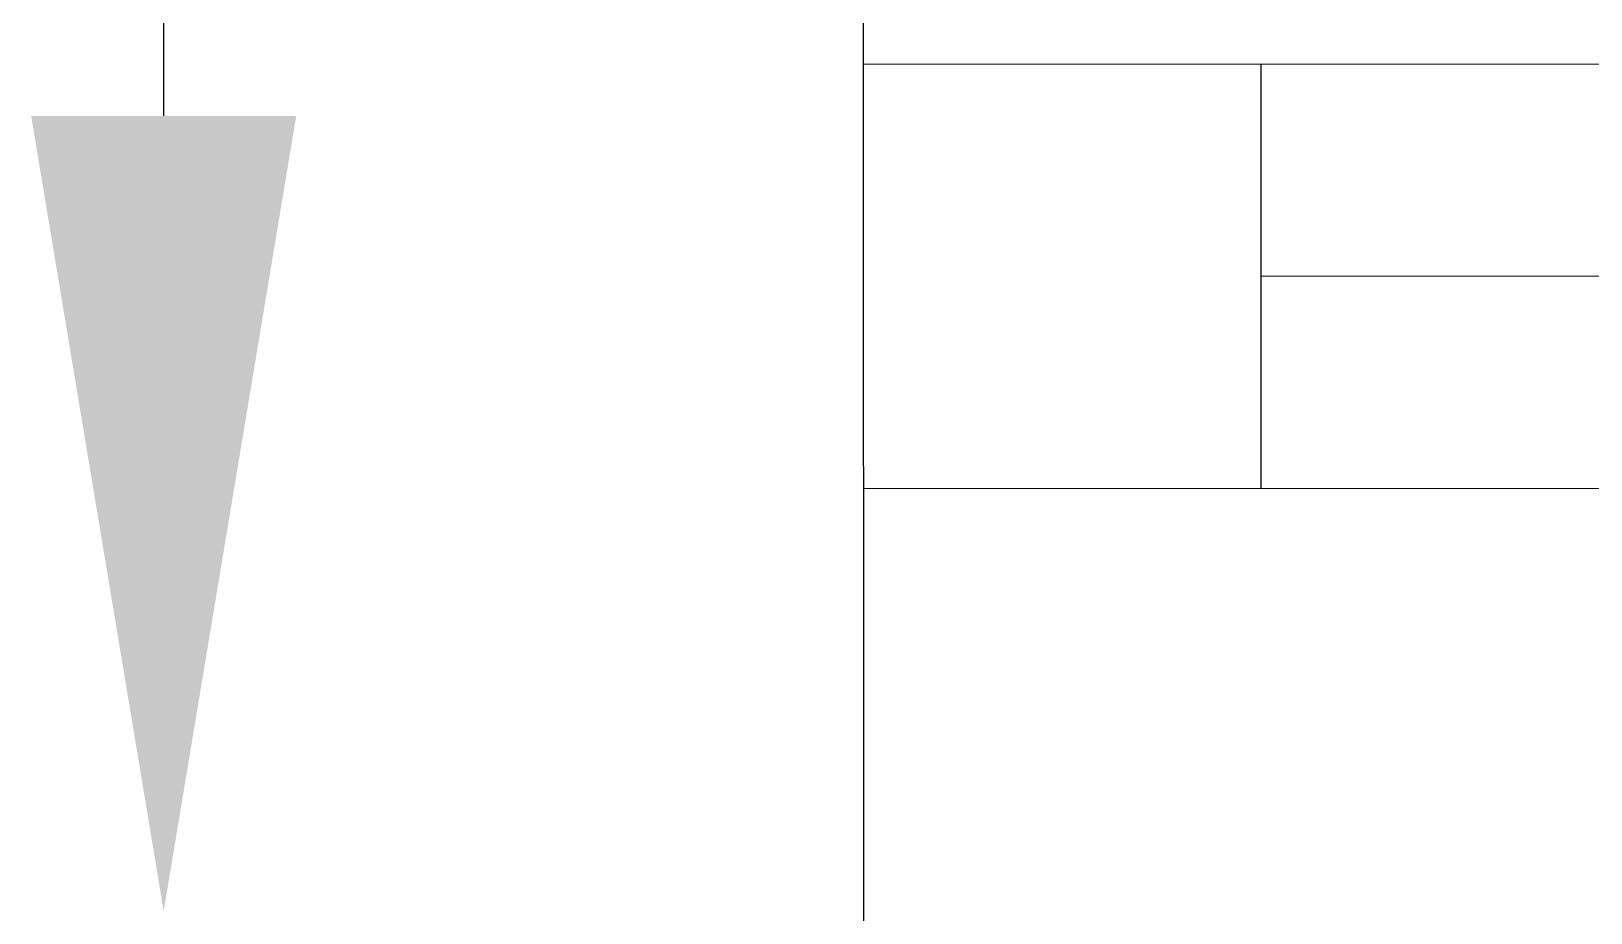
# Model space of a CAD drawing. Extents: x -437689 to -407696, y -55787 to -37037.
# Drawn here: x -423827.3 to -423680.2, y -41362.2 to -41279 of the extents above; entities that cross this region are included whole.
import ezdxf

# ---------------------------------------------------------------- set-up
doc = ezdxf.new("R2010")
doc.units = 0
doc.header["$LTSCALE"] = 150
doc.header["$MEASUREMENT"] = 0
doc.linetypes.add('HIDDEN', pattern=[9.525, 6.35, -3.175])
doc.layers.get('0').update_dxf_attribs({"linetype": 'CONTINUOUS'})
for name, color, linetype in [('VENT', 8, 'HIDDEN'), ('WALL', 7, 'CONTINUOUS'), ('WIN-1', 56, 'CONTINUOUS')]:
    doc.layers.add(name, color=color, linetype=linetype)

msp = doc.modelspace()

# ---------------------------------------------------------------- linework, layer by layer
msp.add_lwpolyline([(-423814.82, -41287.01), (-423814.82, -40770.89), (-423059.22, -40770.89), (-423008.82, -40770.89)])
msp.add_solid([(-423802.32, -41287.01), (-423814.82, -41362.01), (-423827.32, -41287.01)])
at = {"layer": 'VENT'}
for p, q in [((-423711.36, -41282.15), (-423711.35, -41322.15)), ((-423411.35, -41302.03), (-423711.35, -41302.15))]:
    msp.add_line(p, q, dxfattribs=at)
at = {"layer": 'WALL', "linetype": 'CONTINUOUS', "ltscale": 900}
msp.add_line((-423748.87, -41249.26), (-423748.83, -41364.26), dxfattribs=at)
at = {"layer": 'WIN-1'}
for p, q in [((-423373.86, -41282.02), (-423748.86, -41282.17)), ((-423373.85, -41322.02), (-423748.85, -41322.17))]:
    msp.add_line(p, q, dxfattribs=at)

doc.saveas('drawing.dxf')
